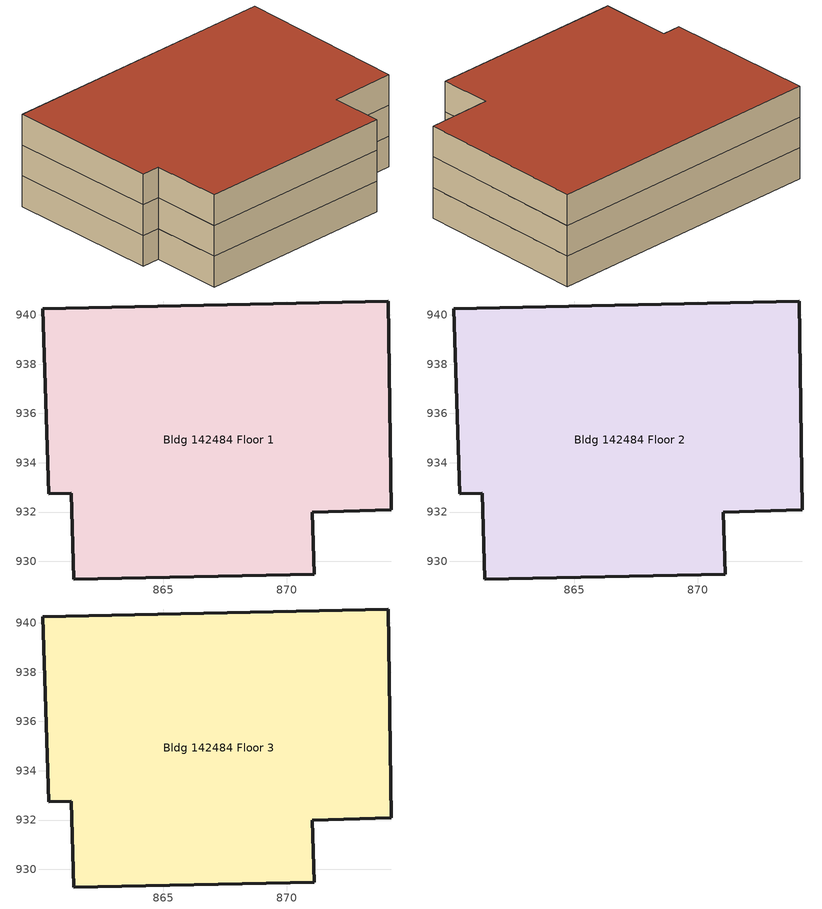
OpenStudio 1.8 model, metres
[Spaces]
Bldg 142484 Floor 1
 floor ground: 874.12,940.56 874.23,932.08 871.03,931.99 871.11,929.47 861.36,929.29 861.26,932.77 860.34,932.74 860.11,940.24 z0
 wall outside: 874.23,932.08 874.12,940.56 860.11,940.24 860.34,932.74 861.26,932.77 861.36,929.29 871.11,929.47 871.03,931.99 874.23,932.08 z0:1.52
 ceiling adiabatic: 860.11,940.24 860.34,932.74 861.26,932.77 861.36,929.29 871.11,929.47 871.03,931.99 874.23,932.08 874.12,940.56 z1.52
Bldg 142484 Floor 2
 floor adiabatic: 874.12,940.56 874.23,932.08 871.03,931.99 871.11,929.47 861.36,929.29 861.26,932.77 860.34,932.74 860.11,940.24 z1.52
 wall outside: 874.23,932.08 874.12,940.56 860.11,940.24 860.34,932.74 861.26,932.77 861.36,929.29 871.11,929.47 871.03,931.99 874.23,932.08 z1.52:3.05
 ceiling adiabatic: 860.11,940.24 860.34,932.74 861.26,932.77 861.36,929.29 871.11,929.47 871.03,931.99 874.23,932.08 874.12,940.56 z3.05
Bldg 142484 Floor 3
 floor adiabatic: 874.12,940.56 874.23,932.08 871.03,931.99 871.11,929.47 861.36,929.29 861.26,932.77 860.34,932.74 860.11,940.24 z3.05
 wall outside: 874.23,932.08 874.12,940.56 860.11,940.24 860.34,932.74 861.26,932.77 861.36,929.29 871.11,929.47 871.03,931.99 874.23,932.08 z3.05:4.57
 roof outside: 860.11,940.24 860.34,932.74 861.26,932.77 861.36,929.29 871.11,929.47 871.03,931.99 874.23,932.08 874.12,940.56 z4.57
[Building]
Building 1: Space Type=Multifamily (2 to 4 units)
[SpaceType]
Multifamily (2 to 4 units): Standards Building Type=Multifamily (2 to 4 units); Standards Space Type=Multifamily (2 to 4 units)
[Space] Space Type=Multifamily (2 to 4 units)
Name | Thermal Zone
Bldg 142484 Floor 1 | Bldg 142484 Floor 1 ThermalZone
Bldg 142484 Floor 2 | Bldg 142484 Floor 2 ThermalZone
Bldg 142484 Floor 3 | Bldg 142484 Floor 3 ThermalZone
[ThermalZone] Use Ideal Air Loads=No
Bldg 142484 Floor 1 ThermalZone; Bldg 142484 Floor 2 ThermalZone; Bldg 142484 Floor 3 ThermalZone
[Sizing:Zone] Zone Cooling Design Supply Air Temperature {C}=14; Zone Heating Design Supply Air Temperature {C}=40; Zone Cooling Design Supply Air Humidity Ratio {kg-H2O/kg-air}=0.0085; Zone Heating Design Supply Air Humidity Ratio {kg-H2O/kg-air}=0.008; Cooling Design Air Flow Method=DesignDay; Heating Design Air Flow Method=DesignDay
Bldg 142484 Floor 1 ThermalZone; Bldg 142484 Floor 2 ThermalZone; Bldg 142484 Floor 3 ThermalZone
